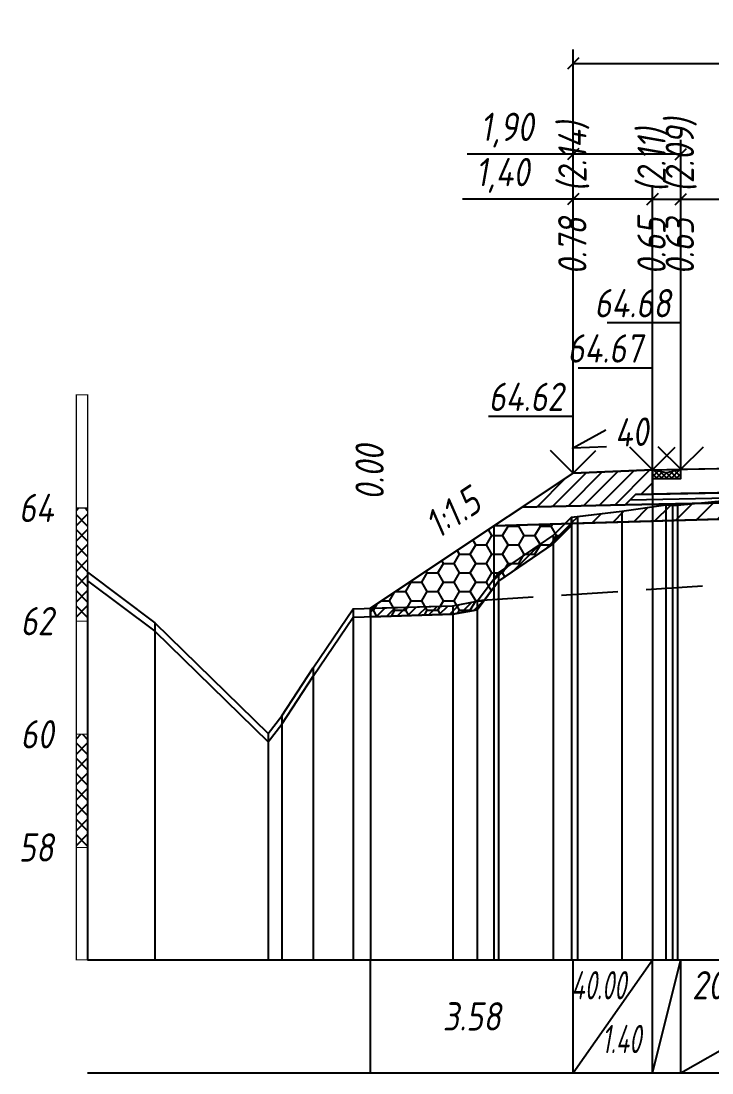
# Model space of a CAD drawing. Extents: x -717 to 1451, y -133302 to 233.
# Drawn here: x -395.2 to -334.1, y -130741.9 to -130649 of the extents above; entities that cross this region are included whole.
import ezdxf
from ezdxf.enums import TextEntityAlignment as Align

# ---------------------------------------------------------------- set-up
doc = ezdxf.new("R2010")
doc.units = 0
doc.linetypes.add('штриховая', pattern=[0.75, 0.5, -0.25])
for name, color, linetype in [('Интерполированный поперечник', 2, 'Continuous'), ('Код_514', 1, 'Continuous'), ('Контур_0', 7, 'Continuous'), ('Контур_2521', 7, 'Continuous'), ('Контур_2564', 7, 'Continuous'), ('Контур_2660', 7, 'Continuous'), ('Контур_2665', 7, 'Continuous'), ('Контур_400', 7, 'Continuous'), ('Контур_508', 7, 'Continuous'), ('Контур_512', 7, 'Continuous'), ('Контур_513', 7, 'Continuous'), ('Контур_818', 7, 'Continuous'), ('Красный поперечник', 1, 'Continuous'), ('Линейка абсолютных высот', 7, 'Continuous'), ('Объём_2501', 7, 'Continuous'), ('Объём_2564', 7, 'Continuous'), ('Объём_2650', 7, 'Continuous'), ('Объём_2660', 7, 'Continuous'), ('Объём_2661', 7, 'Continuous'), ('Объём_2665', 7, 'Continuous'), ('Объём_2666', 7, 'Continuous'), ('Объём_2667', 7, 'Continuous'), ('Объём_2668', 7, 'Continuous'), ('Объём_2669', 7, 'Continuous'), ('Объём_2675', 7, 'Continuous'), ('Откосы', 7, 'Continuous'), ('Отметки покрытия', 7, 'Continuous'), ('Рабочие отметки', 7, 'Continuous'), ('Рабочие отметки доп.', 7, 'Continuous'), ('Слои выравнивания', 7, 'Continuous'), ('Таблица', 7, 'Continuous'), ('Уклоны проезжей части', 7, 'Continuous'), ('Черный поперечник', 3, 'Continuous')]:
    doc.layers.add(name, color=color, linetype=linetype)
for name, color, linetype, true_color in [('Контур_2540', 2, 'Continuous', 0xffff00), ('Контур_2560', 2, 'Continuous', 0xffff00), ('Контур_2561', 7, 'Continuous', 0xff8040), ('Контур_2562', 3, 'Continuous', 0x00ff00), ('Контур_2563', 7, 'Continuous', 0xff8000), ('Контур_2570', 7, 'Continuous', 0x80ff00), ('Контур_2736', 4, 'Continuous', 0x00ffff), ('Контур_2737', 4, 'Continuous', 0x00ffff), ('Контур_2738', 4, 'Continuous', 0x00ffff), ('Контур_2739', 4, 'Continuous', 0x00ffff), ('Контур_2741', 4, 'Continuous', 0x00ffff), ('Контур_2742', 4, 'Continuous', 0x00ffff), ('Контур_2743', 4, 'Continuous', 0x00ffff), ('Контур_2744', 7, 'Continuous', 0xa4ffff), ('Контур_2745', 7, 'Continuous', 0xa4ffff), ('Контур_2747', 4, 'Continuous', 0x00ffff), ('Контур_2748', 4, 'Continuous', 0x00ffff), ('Контур_2749', 4, 'Continuous', 0x00ffff), ('Контур_2750', 4, 'Continuous', 0x00ffff), ('Контур_2751', 4, 'Continuous', 0x00ffff), ('Контур_2752', 4, 'Continuous', 0x00ffff), ('Контур_402', 7, 'Continuous', 0xff6464), ('Контур_703', 4, 'Continuous', 0x00ffff), ('Контур_705', 4, 'Continuous', 0x00ffff), ('Контур_707', 4, 'Continuous', 0x00ffff), ('Контур_720', 131, 'Continuous', 0xaaffff), ('Объём_2500', 7, 'Continuous', 0xc0c0c0), ('Объём_2520', 7, 'Continuous', 0x80ffff), ('Объём_2540', 2, 'Continuous', 0xffff00), ('Объём_2560', 2, 'Continuous', 0xffff00), ('Объём_2561', 7, 'Continuous', 0xff8040), ('Объём_2562', 3, 'Continuous', 0x00ff00), ('Объём_2563', 7, 'Continuous', 0xff8000), ('Объём_2570', 7, 'Continuous', 0x80ff00), ('Объём_2600', 7, 'Continuous', 0x808000), ('Объём_2746', 2, 'Continuous', 0xffff00)]:
    doc.layers.add(name, color=color, linetype=linetype, true_color=true_color)
doc.styles.get("Standard").update_dxf_attribs({"font": 'txt', "height": 2.5})
doc.styles.add('М', font='romand.shx', dxfattribs={"width": 0.8, "oblique": 10, "height": 2.5})
doc.dimstyles.new('ISO-25', dxfattribs={"dimtxt": 2.5, "dimasz": 2.5, "dimexe": 1.25, "dimexo": 0.625, "dimtad": 1, "dimtxsty": 'Standard', "dimcen": 2.5, "dimadec": 0, "dimazin": 0, "dimtfac": 1, "dimtmove": 0, "dimatfit": 3, "dimfxl": 1, "dimarcsym": 0})
pattern_1 = [(45.00000125, (-469.3065, 10.0569), (-0.6735192404, 0.673519211), []), (135.0000003, (-469.3065, 10.0569), (-0.673519222, -0.67351923), [])]

# ---------------------------------------------------------------- blocks, each defined once
blk = doc.blocks.new('_Oblique')
at = {"color": 0, "linetype": 'ByBlock', "lineweight": -2}
blk.add_line((-0.5, -0.5), (0.5, 0.5), dxfattribs=at)
blk = doc.blocks.new('*D2770')
at = {"color": 0, "lineweight": -2, "transparency": 16777216}
for p, q in [((-346.385, -130688.365), (-346.385, -130663.486)), ((-339.385, -130688.085), (-339.385, -130663.486)), ((-346.385, -130664.736), (-356.163, -130664.736)), ((-339.385, -130664.736), (-346.385, -130664.736))]:
    blk.add_line(p, q, dxfattribs=at)
at = {"layer": 'Defpoints', "color": 0, "transparency": 16777216}
for p in [(-339.385, -130664.736), (-339.385, -130688.71), (-346.385, -130688.99)]:
    blk.add_point(p, dxfattribs=at)
at = {"color": 0, "lineweight": -2, "transparency": 16777216, "rotation": 180}
blk.add_blockref('_Oblique', (-346.385, -130664.736), dxfattribs=at)
at = {"color": 0, "lineweight": -2, "transparency": 16777216}
blk.add_blockref('_Oblique', (-339.385, -130664.736), dxfattribs=at)
at = {"color": 0, "transparency": 16777216, "insert": (-352.623, -130662.623), "char_height": 2.5, "width": 8.75, "attachment_point": 5, "style": 'М'}
blk.add_mtext('1,40', dxfattribs=at)
blk = doc.blocks.new('*D2772')
at = {"color": 0, "lineweight": -2, "transparency": 16777216}
for p, q in [((-339.385, -130688.085), (-339.385, -130663.486)), ((-336.885, -130688.035), (-336.885, -130663.486)), ((-339.385, -130664.736), (-336.885, -130664.736)), ((-336.885, -130664.736), (-326.369, -130664.736))]:
    blk.add_line(p, q, dxfattribs=at)
at = {"layer": 'Defpoints', "color": 0, "transparency": 16777216}
for p in [(-336.885, -130664.736), (-339.385, -130688.71), (-336.885, -130688.66)]:
    blk.add_point(p, dxfattribs=at)
at = {"color": 0, "lineweight": -2, "transparency": 16777216, "rotation": 180}
blk.add_blockref('_Oblique', (-339.385, -130664.736), dxfattribs=at)
at = {"color": 0, "lineweight": -2, "transparency": 16777216}
blk.add_blockref('_Oblique', (-336.885, -130664.736), dxfattribs=at)
at = {"color": 0, "transparency": 16777216, "insert": (-330.13, -130662.623), "char_height": 2.5, "width": 9.16667, "attachment_point": 5, "style": 'М'}
blk.add_mtext('0,50', dxfattribs=at)
blk = doc.blocks.new('*D2775')
at = {"color": 0, "lineweight": -2, "transparency": 16777216}
for p, q in [((-346.385, -130688.365), (-346.385, -130659.486)), ((-336.885, -130688.035), (-336.885, -130659.486)), ((-346.385, -130660.736), (-355.775, -130660.736)), ((-336.885, -130660.736), (-346.385, -130660.736))]:
    blk.add_line(p, q, dxfattribs=at)
at = {"layer": 'Defpoints', "color": 0, "transparency": 16777216}
for p in [(-336.885, -130660.736), (-336.885, -130688.66), (-346.385, -130688.99)]:
    blk.add_point(p, dxfattribs=at)
at = {"color": 0, "lineweight": -2, "transparency": 16777216, "rotation": 180}
blk.add_blockref('_Oblique', (-346.385, -130660.736), dxfattribs=at)
at = {"color": 0, "lineweight": -2, "transparency": 16777216}
blk.add_blockref('_Oblique', (-336.885, -130660.736), dxfattribs=at)
at = {"color": 0, "transparency": 16777216, "insert": (-352.235, -130658.623), "char_height": 2.5, "width": 8.75, "attachment_point": 5, "style": 'М'}
blk.add_mtext('1,90', dxfattribs=at)
blk = doc.blocks.new('*D2776')
at = {"color": 0, "lineweight": -2, "transparency": 16777216}
for p, q in [((-346.385, -130688.365), (-346.385, -130651.486)), ((-210.175, -130689.007), (-210.175, -130651.486)), ((-346.385, -130652.736), (-210.175, -130652.736))]:
    blk.add_line(p, q, dxfattribs=at)
at = {"layer": 'Defpoints', "color": 0, "transparency": 16777216}
for p in [(-210.175, -130652.736), (-346.385, -130688.99), (-210.175, -130689.632)]:
    blk.add_point(p, dxfattribs=at)
at = {"color": 0, "lineweight": -2, "transparency": 16777216, "rotation": 180}
blk.add_blockref('_Oblique', (-346.385, -130652.736), dxfattribs=at)
at = {"color": 0, "lineweight": -2, "transparency": 16777216}
blk.add_blockref('_Oblique', (-210.175, -130652.736), dxfattribs=at)
at = {"color": 0, "transparency": 16777216, "insert": (-278.28, -130650.623), "char_height": 2.5, "width": 12.5, "attachment_point": 5, "style": 'М'}
blk.add_mtext('27,24', dxfattribs=at)

msp = doc.modelspace()

# ---------------------------------------------------------------- hatches: boundary and pattern name
h = msp.add_hatch()
h.set_pattern_fill('ANSI37', color=256, scale=0.1)
h.set_pattern_definition([(45, (-338.1352, -130688.89778), (-0.22451, 0.22451), []), (135, (-338.1352, -130688.89778), (-0.22451, -0.22451), [])])
h.paths.add_polyline_path([(-339.385, -130688.648), (-339.385, -130689.401), (-336.88, -130689.401), (-336.885, -130688.598), (-338.135, -130688.898)])
at = {"layer": 'Линейка абсолютных высот'}
h = msp.add_hatch(dxfattribs=at)
h.set_pattern_fill('ANSI37', scale=0.3, style=0)
h.set_pattern_definition(pattern_1)
h.paths.add_polyline_path([(-389.306, -130702.012), (-389.306, -130692.012), (-390.306, -130692.012), (-390.306, -130702.012)])
h = msp.add_hatch(dxfattribs=at)
h.set_pattern_fill('ANSI37', scale=0.3, style=0)
h.set_pattern_definition(pattern_1)
h.paths.add_polyline_path([(-389.306, -130722.012), (-389.306, -130712.012), (-390.306, -130712.012), (-390.306, -130722.012)])
at = {"layer": 'Объём_2563'}
h = msp.add_hatch(dxfattribs=at)
h.set_pattern_fill('ANSI31', color=256, scale=0.3)
h.set_pattern_definition([(45, (-469.3065, 10.0569), (-0.673519209, 0.673519209), [])])
h.paths.add_polyline_path([(-346.385, -130688.928), (-339.385, -130688.648), (-339.385, -130690.798), (-340.885, -130690.828), (-341.804, -130691.746), (-350.885, -130691.928)])
at = {"layer": 'Объём_2570'}
h = msp.add_hatch(dxfattribs=at)
h.set_pattern_fill('ANSI31', color=256, scale=0.2)
h.set_pattern_definition([(45, (-469.30646, 10.05686), (-0.449012806, 0.449012806), [])])
h.paths.add_polyline_path([(-346.538, -130693.575), (-348.166, -130695.183), (-352.991, -130698.492), (-354.873, -130701.012), (-357.037, -130701.404), (-364.306, -130701.625), (-364.306, -130700.875), (-357.037, -130700.654), (-354.873, -130700.262), (-352.991, -130697.742), (-348.166, -130694.433), (-346.538, -130692.825)])
at = {"layer": 'Объём_2600'}
h = msp.add_hatch(dxfattribs=at)
h.set_pattern_fill('ANSI31', color=6, scale=0.4)
h.set_pattern_definition([(45, (-469.3065, 10.0569), (-0.898025612, 0.898025612), [])])
h.paths.add_polyline_path([(-325.506, -130692.769), (-346.538, -130693.399), (-346.538, -130692.825), (-342.089, -130692.308), (-338.188, -130691.749), (-337.617, -130691.809), (-337.158, -130691.752), (-329.04, -130690.978), (-326.558, -130691.013), (-325.506, -130691.01)])
h = msp.add_hatch(dxfattribs=at)
h.set_pattern_fill('HONEY', color=5, scale=0.3)
h.set_pattern_definition([(0, (-469.30646, 10.0569), (1.42875, 0.8248891935), [0.9525, -1.905]), (120, (-469.30646, 10.0569), (-1.428749997, 0.824889199), [0.9525, -1.905]), (60, (-469.30646, 10.0569), (3e-09, 1.6497783924), [-1.905, 0.9525])])
h.paths.add_polyline_path([(-346.538, -130693.575), (-348.166, -130695.183), (-352.991, -130698.492), (-354.873, -130701.012), (-357.037, -130701.404), (-364.306, -130701.625), (-364.306, -130700.875), (-353.402, -130693.605), (-346.538, -130693.399)])

# ---------------------------------------------------------------- linework, layer by layer
msp.add_lwpolyline([(-339.385, -130688.648), (-339.385, -130689.401), (-336.88, -130689.401), (-336.885, -130688.598), (-338.135, -130688.898), (-339.385, -130688.648)])
at = {"layer": 'Интерполированный поперечник', "linetype": 'штриховая', "ltscale": 10, "flags": 128}
msp.add_lwpolyline([(-354.921, -130700.199), (-212.833, -130690.959)], dxfattribs=at)
at = {"layer": 'Код_514'}
for p, q in [((-364.306, -130741.943), (-364.306, -130731.943)), ((-346.385, -130741.943), (-346.385, -130731.943)), ((-346.385, -130741.943), (-339.385, -130731.943)), ((-339.385, -130741.943), (-339.385, -130731.943)), ((-339.385, -130741.943), (-336.885, -130731.943)), ((-336.885, -130741.943), (-336.885, -130731.943)), ((-336.885, -130741.943), (-319.385, -130731.943))]:
    msp.add_line(p, q, dxfattribs=at)
at = {"layer": 'Контур_0', "flags": 128}
for points in [[(-336.885, -130690.748), (-339.385, -130690.798), (-339.385, -130688.648), (-325.506, -130688.37), (-325.506, -130690.52), (-336.885, -130690.748), (-336.885, -130690.748)], [(-346.385, -130688.928), (-364.306, -130700.875), (-364.306, -130700.875), (-364.306, -130700.875), (-364.306, -130700.875), (-364.306, -130700.875), (-364.306, -130700.875), (-364.306, -130700.875), (-364.306, -130700.875), (-364.306, -130700.875), (-364.306, -130700.875), (-364.306, -130700.875), (-364.306, -130700.875), (-364.306, -130700.875), (-364.306, -130700.875), (-364.306, -130700.875)], [(-346.385, -130688.928), (-364.306, -130700.875), (-364.306, -130700.875), (-364.306, -130700.875), (-364.306, -130700.875), (-364.306, -130700.875), (-364.306, -130700.875), (-364.306, -130700.875), (-364.306, -130700.875), (-364.306, -130700.875), (-364.306, -130700.875), (-364.306, -130700.875), (-364.306, -130700.875), (-364.306, -130700.875), (-364.306, -130700.875), (-364.306, -130700.875), (-364.306, -130700.875), (-364.306, -130700.875), (-364.306, -130700.875), (-364.306, -130700.875), (-364.306, -130700.875), (-364.306, -130700.875), (-364.306, -130700.875), (-364.306, -130700.875), (-364.306, -130700.875), (-364.306, -130700.875), (-364.306, -130700.875), (-364.306, -130700.875), (-364.306, -130700.875), (-364.306, -130700.875)], [(-340.885, -130690.828), (-325.506, -130690.52), (-325.506, -130691.42), (-341.804, -130691.746), (-340.885, -130690.828), (-340.885, -130690.828)], [(-350.885, -130691.928), (-341.804, -130691.746), (-340.885, -130690.828), (-339.385, -130690.798)]]:
    msp.add_lwpolyline(points, dxfattribs=at)
at = {"layer": 'Контур_2521', "color": 250, "flags": 128}
msp.add_lwpolyline([(-341.344, -130691.287), (-325.506, -130690.97)], dxfattribs=at)
at = {"layer": 'Контур_2540', "flags": 128}
msp.add_lwpolyline([(-341.804, -130691.746), (-325.506, -130691.42), (-325.506, -130692.769), (-353.402, -130693.605), (-350.885, -130691.928), (-341.804, -130691.746), (-341.804, -130691.746)], dxfattribs=at)
at = {"layer": 'Контур_2560', "flags": 128}
msp.add_lwpolyline([(-346.385, -130688.928), (-346.385, -130688.928), (-346.385, -130688.928), (-339.385, -130688.648)], dxfattribs=at)
at = {"layer": 'Контур_2561', "flags": 128}
msp.add_lwpolyline([(-339.385, -130688.648), (-339.385, -130688.648), (-346.385, -130688.928), (-346.385, -130688.928), (-339.385, -130688.648)], dxfattribs=at)
at = {"layer": 'Контур_2562', "flags": 128}
msp.add_lwpolyline([(-346.385, -130688.928), (-346.385, -130688.928), (-346.385, -130688.928), (-346.385, -130688.928), (-346.385, -130688.928)], dxfattribs=at)
at = {"layer": 'Контур_2563', "flags": 128}
msp.add_lwpolyline([(-346.385, -130688.928), (-339.385, -130688.648), (-339.385, -130690.798), (-340.885, -130690.828), (-341.804, -130691.746), (-350.885, -130691.928), (-346.385, -130688.928), (-346.385, -130688.928)], dxfattribs=at)
at = {"layer": 'Контур_2564', "flags": 128}
msp.add_lwpolyline([(-346.385, -130688.928), (-339.385, -130688.648)], dxfattribs=at)
at = {"layer": 'Контур_2570', "flags": 128}
msp.add_lwpolyline([(-389.306, -130698.444), (-383.357, -130702.907), (-373.348, -130712.693), (-372.153, -130711.123), (-369.377, -130706.89), (-365.833, -130701.672), (-357.037, -130701.404), (-354.873, -130701.012), (-354.873, -130701.012), (-352.991, -130698.492), (-348.166, -130695.183), (-346.538, -130693.575), (-346.538, -130692.825), (-345.997, -130692.767), (-342.089, -130692.308), (-338.188, -130691.749), (-337.617, -130691.809), (-337.158, -130691.752), (-329.04, -130690.978)], dxfattribs=at)
at = {"layer": 'Контур_2660', "flags": 128}
msp.add_lwpolyline([(-353.402, -130693.605), (-325.506, -130692.769)], dxfattribs=at)
at = {"layer": 'Контур_2665', "flags": 128}
msp.add_lwpolyline([(-346.385, -130688.928), (-346.385, -130688.928)], dxfattribs=at)
at = {"layer": 'Контур_2736', "flags": 128}
msp.add_lwpolyline([(-346.385, -130688.928), (-364.306, -130700.875)], dxfattribs=at)
at = {"layer": 'Контур_2737', "flags": 128}
msp.add_lwpolyline([(-364.306, -130700.875), (-364.306, -130700.875)], dxfattribs=at)
at = {"layer": 'Контур_2738', "flags": 128}
msp.add_lwpolyline([(-364.306, -130700.875), (-364.306, -130700.875)], dxfattribs=at)
at = {"layer": 'Контур_2739', "flags": 128}
msp.add_lwpolyline([(-364.306, -130700.875), (-364.306, -130700.875)], dxfattribs=at)
at = {"layer": 'Контур_2741', "flags": 128}
msp.add_lwpolyline([(-364.306, -130700.875), (-364.306, -130700.875)], dxfattribs=at)
at = {"layer": 'Контур_2742', "flags": 128}
msp.add_lwpolyline([(-364.306, -130700.875), (-364.306, -130700.875)], dxfattribs=at)
at = {"layer": 'Контур_2743', "flags": 128}
msp.add_lwpolyline([(-364.306, -130700.875), (-364.306, -130700.875)], dxfattribs=at)
at = {"layer": 'Контур_2744', "flags": 128}
msp.add_lwpolyline([(-364.306, -130700.875), (-364.306, -130700.875)], dxfattribs=at)
msp.add_lwpolyline([(-364.306, -130700.875), (-364.306, -130700.875)], dxfattribs=at)
msp.add_lwpolyline([(-364.306, -130700.875), (-364.306, -130700.875)], dxfattribs=at)
msp.add_lwpolyline([(-364.306, -130700.875), (-364.306, -130700.875)], dxfattribs=at)
msp.add_lwpolyline([(-364.306, -130700.875), (-364.306, -130700.875)], dxfattribs=at)
msp.add_lwpolyline([(-364.306, -130700.875), (-364.306, -130700.875)], dxfattribs=at)
at = {"layer": 'Контур_2745', "flags": 128}
msp.add_lwpolyline([(-364.306, -130700.875), (-364.306, -130700.875)], dxfattribs=at)
msp.add_lwpolyline([(-364.306, -130700.875), (-364.306, -130700.875)], dxfattribs=at)
msp.add_lwpolyline([(-364.306, -130700.875), (-364.306, -130700.875)], dxfattribs=at)
msp.add_lwpolyline([(-364.306, -130700.875), (-364.306, -130700.875)], dxfattribs=at)
msp.add_lwpolyline([(-364.306, -130700.875), (-364.306, -130700.875)], dxfattribs=at)
msp.add_lwpolyline([(-364.306, -130700.875), (-364.306, -130700.875)], dxfattribs=at)
at = {"layer": 'Контур_2747', "flags": 128}
msp.add_lwpolyline([(-364.306, -130700.875), (-364.306, -130700.875)], dxfattribs=at)
at = {"layer": 'Контур_2748', "flags": 128}
msp.add_lwpolyline([(-364.306, -130700.875), (-364.306, -130700.875)], dxfattribs=at)
at = {"layer": 'Контур_2749', "flags": 128}
msp.add_lwpolyline([(-364.306, -130700.875), (-364.306, -130700.875)], dxfattribs=at)
at = {"layer": 'Контур_2750', "flags": 128}
msp.add_lwpolyline([(-364.306, -130700.875), (-364.306, -130700.875)], dxfattribs=at)
at = {"layer": 'Контур_2751', "flags": 128}
msp.add_lwpolyline([(-364.306, -130700.875), (-364.306, -130700.875)], dxfattribs=at)
at = {"layer": 'Контур_2752', "flags": 128}
msp.add_lwpolyline([(-364.306, -130700.875), (-364.306, -130700.875)], dxfattribs=at)
at = {"layer": 'Контур_400', "flags": 128}
msp.add_lwpolyline([(-339.385, -130688.648), (-336.885, -130688.598), (-336.885, -130688.598), (-336.885, -130688.598), (-336.885, -130688.598), (-336.885, -130688.598), (-336.885, -130688.598), (-319.385, -130688.248), (-290.675, -130687.674)], dxfattribs=at)
at = {"layer": 'Контур_402', "flags": 128}
msp.add_lwpolyline([(-353.402, -130693.605), (-325.506, -130692.769), (-325.506, -130691.01), (-308.544, -130690.779), (-297.572, -130690.625), (-290.675, -130690.495), (-276.855, -130690.234), (-275.979, -130690.217), (-274.706, -130690.243), (-274.706, -130690.193), (-273.433, -130690.218), (-273.433, -130690.168), (-237.204, -130690.893), (-237.204, -130693.328), (-202.998, -130694.354)], dxfattribs=at)
at = {"layer": 'Контур_508', "flags": 128}
msp.add_lwpolyline([(-364.306, -130700.875), (-353.402, -130693.605), (-325.506, -130692.769), (-325.506, -130691.01), (-308.544, -130690.779), (-297.572, -130690.625), (-290.675, -130690.495), (-276.855, -130690.234), (-275.979, -130690.217), (-274.706, -130690.243), (-274.706, -130690.193), (-273.433, -130690.218), (-273.433, -130690.168), (-237.204, -130690.893), (-237.204, -130693.328), (-202.998, -130694.354), (-197.654, -130697.916), (-195.654, -130697.916), (-186.444, -130691.776)], dxfattribs=at)
at = {"layer": 'Контур_512', "flags": 128}
msp.add_lwpolyline([(-364.306, -130700.875), (-353.402, -130693.605), (-325.506, -130692.769)], dxfattribs=at)
at = {"layer": 'Контур_513', "flags": 128}
msp.add_lwpolyline([(-364.306, -130700.875), (-353.402, -130693.605), (-325.506, -130692.769), (-325.506, -130691.01), (-308.544, -130690.779), (-297.572, -130690.625), (-290.675, -130690.495), (-276.855, -130690.234), (-275.979, -130690.217), (-274.706, -130690.243), (-274.706, -130690.193), (-273.433, -130690.218), (-273.433, -130690.168), (-237.204, -130690.893), (-237.204, -130693.328), (-202.998, -130694.354), (-197.654, -130697.916), (-195.654, -130697.916), (-186.444, -130691.776)], dxfattribs=at)
at = {"layer": 'Контур_703', "flags": 128}
for points in [[(-346.385, -130688.928), (-364.306, -130700.875)], [(-364.306, -130700.875), (-364.306, -130700.875)]]:
    msp.add_lwpolyline(points, dxfattribs=at)
at = {"layer": 'Контур_705', "flags": 128}
msp.add_lwpolyline([(-364.306, -130700.875), (-364.306, -130700.875)], dxfattribs=at)
at = {"layer": 'Контур_707', "flags": 128}
msp.add_lwpolyline([(-364.306, -130700.875), (-364.306, -130700.875)], dxfattribs=at)
at = {"layer": 'Контур_720', "flags": 128}
msp.add_lwpolyline([(-364.306, -130700.875), (-364.306, -130700.875)], dxfattribs=at)
at = {"layer": 'Контур_818', "flags": 128}
msp.add_lwpolyline([(-364.306, -130701.625), (-357.037, -130701.404), (-354.873, -130701.012), (-354.873, -130701.012), (-352.991, -130698.492), (-348.166, -130695.183), (-346.538, -130693.575), (-346.538, -130692.825), (-345.997, -130692.767), (-342.089, -130692.308), (-338.188, -130691.749), (-337.617, -130691.809), (-337.158, -130691.752), (-329.04, -130690.978), (-326.558, -130691.013), (-325.506, -130691.01), (-308.544, -130690.779), (-297.572, -130690.625), (-290.675, -130690.495), (-276.855, -130690.234), (-267.386, -130690.052)], dxfattribs=at)
at = {"layer": 'Красный поперечник'}
for p, q in [((-346.385, -130688.928), (-339.385, -130688.648)), ((-339.385, -130688.648), (-336.885, -130688.598)), ((-336.885, -130688.598), (-319.385, -130688.248)), ((-364.306, -130700.875), (-346.385, -130688.928)), ((-353.402, -130693.605), (-353.402, -130731.943)), ((-364.306, -130700.875), (-364.306, -130731.943))]:
    msp.add_line(p, q, dxfattribs=at)
at = {"layer": 'Линейка абсолютных высот', "color": 7, "const_width": 0.1, "flags": 128}
for points in [[(-389.306, -130692.012), (-389.306, -130682.012), (-390.306, -130682.012), (-390.306, -130692.012), (-389.306, -130692.012)], [(-389.306, -130702.012), (-389.306, -130692.012), (-390.306, -130692.012), (-390.306, -130702.012), (-389.306, -130702.012)], [(-389.306, -130712.012), (-389.306, -130702.012), (-390.306, -130702.012), (-390.306, -130712.012), (-389.306, -130712.012)], [(-389.306, -130722.012), (-389.306, -130712.012), (-390.306, -130712.012), (-390.306, -130722.012), (-389.306, -130722.012)], [(-389.306, -130731.943), (-389.306, -130722.012), (-390.306, -130722.012), (-390.306, -130731.943), (-389.306, -130731.943)]]:
    msp.add_lwpolyline(points, dxfattribs=at)
at = {"layer": 'Объём_2500', "flags": 128}
msp.add_lwpolyline([(-336.885, -130690.748), (-339.385, -130690.798), (-339.385, -130688.648), (-325.506, -130688.37), (-325.506, -130690.52), (-336.885, -130690.748), (-336.885, -130690.748)], dxfattribs=at)
at = {"layer": 'Объём_2501', "flags": 128}
msp.add_lwpolyline([(-339.385, -130688.648), (-336.885, -130688.598), (-336.885, -130688.598), (-336.885, -130688.598), (-336.885, -130688.598), (-336.885, -130688.598), (-336.885, -130688.598), (-319.385, -130688.248), (-290.675, -130687.674)], dxfattribs=at)
at = {"layer": 'Объём_2520', "color": 250, "flags": 128}
msp.add_lwpolyline([(-340.885, -130690.828), (-325.506, -130690.52), (-325.506, -130691.42), (-341.804, -130691.746), (-340.885, -130690.828), (-340.885, -130690.828)], dxfattribs=at)
at = {"layer": 'Объём_2540', "flags": 128}
msp.add_lwpolyline([(-341.804, -130691.746), (-325.506, -130691.42), (-325.506, -130692.769), (-353.402, -130693.605), (-350.885, -130691.928), (-341.804, -130691.746), (-341.804, -130691.746)], dxfattribs=at)
at = {"layer": 'Объём_2560', "flags": 128}
msp.add_lwpolyline([(-346.385, -130688.928), (-346.385, -130688.928), (-346.385, -130688.928), (-339.385, -130688.648)], dxfattribs=at)
at = {"layer": 'Объём_2561', "flags": 128}
msp.add_lwpolyline([(-339.385, -130688.648), (-339.385, -130688.648), (-346.385, -130688.928), (-346.385, -130688.928), (-339.385, -130688.648)], dxfattribs=at)
at = {"layer": 'Объём_2562', "flags": 128}
msp.add_lwpolyline([(-346.385, -130688.928), (-346.385, -130688.928), (-346.385, -130688.928), (-346.385, -130688.928), (-346.385, -130688.928)], dxfattribs=at)
at = {"layer": 'Объём_2563', "color": 250, "flags": 128}
msp.add_lwpolyline([(-346.385, -130688.928), (-339.385, -130688.648), (-339.385, -130690.798), (-340.885, -130690.828), (-341.804, -130691.746), (-350.885, -130691.928), (-346.385, -130688.928), (-346.385, -130688.928)], dxfattribs=at)
at = {"layer": 'Объём_2564', "flags": 128}
msp.add_lwpolyline([(-346.385, -130688.928), (-339.385, -130688.648)], dxfattribs=at)
at = {"layer": 'Объём_2570', "flags": 128}
msp.add_lwpolyline([(-346.538, -130693.575), (-348.166, -130695.183), (-352.991, -130698.492), (-354.873, -130701.012), (-357.037, -130701.404), (-364.306, -130701.625), (-364.306, -130700.875), (-357.037, -130700.654), (-354.873, -130700.262), (-352.991, -130697.742), (-348.166, -130694.433), (-346.538, -130692.825), (-346.538, -130693.575), (-346.538, -130693.575)], dxfattribs=at)
at = {"layer": 'Объём_2600', "color": 5, "flags": 128}
msp.add_lwpolyline([(-346.538, -130693.575), (-348.166, -130695.183), (-352.991, -130698.492), (-354.873, -130701.012), (-357.037, -130701.404), (-364.306, -130701.625), (-364.306, -130700.875), (-353.402, -130693.605), (-346.538, -130693.399), (-346.538, -130693.575), (-346.538, -130693.575)], dxfattribs=at)
at = {"layer": 'Объём_2650', "color": 6, "flags": 128}
msp.add_lwpolyline([(-325.506, -130692.769), (-346.538, -130693.399), (-346.538, -130692.825), (-342.089, -130692.308), (-338.188, -130691.749), (-337.617, -130691.809), (-337.158, -130691.752), (-329.04, -130690.978), (-326.558, -130691.013), (-325.506, -130691.01), (-325.506, -130692.769), (-325.506, -130692.769)], dxfattribs=at)
at = {"layer": 'Объём_2660', "flags": 128}
msp.add_lwpolyline([(-353.402, -130693.605), (-325.506, -130692.769)], dxfattribs=at)
at = {"layer": 'Объём_2661', "flags": 128}
msp.add_lwpolyline([(-346.385, -130688.928), (-364.306, -130700.875)], dxfattribs=at)
at = {"layer": 'Объём_2665', "flags": 128}
msp.add_lwpolyline([(-346.385, -130688.928), (-346.385, -130688.928)], dxfattribs=at)
at = {"layer": 'Объём_2666', "flags": 128}
msp.add_lwpolyline([(-346.385, -130688.928), (-364.306, -130700.875)], dxfattribs=at)
at = {"layer": 'Объём_2667', "flags": 128}
msp.add_lwpolyline([(-364.306, -130700.875), (-364.306, -130700.875)], dxfattribs=at)
msp.add_lwpolyline([(-364.306, -130700.875), (-364.306, -130700.875)], dxfattribs=at)
at = {"layer": 'Объём_2668', "flags": 128}
msp.add_lwpolyline([(-364.306, -130700.875), (-364.306, -130700.875)], dxfattribs=at)
msp.add_lwpolyline([(-364.306, -130700.875), (-364.306, -130700.875)], dxfattribs=at)
at = {"layer": 'Объём_2669', "flags": 128}
msp.add_lwpolyline([(-364.306, -130700.875), (-364.306, -130700.875)], dxfattribs=at)
msp.add_lwpolyline([(-364.306, -130700.875), (-364.306, -130700.875)], dxfattribs=at)
at = {"layer": 'Объём_2675', "flags": 128}
msp.add_lwpolyline([(-364.306, -130700.875), (-364.306, -130700.875)], dxfattribs=at)
msp.add_lwpolyline([(-364.306, -130700.875), (-364.306, -130700.875)], dxfattribs=at)
msp.add_lwpolyline([(-364.306, -130700.875), (-364.306, -130700.875)], dxfattribs=at)
msp.add_lwpolyline([(-364.306, -130700.875), (-364.306, -130700.875)], dxfattribs=at)
msp.add_lwpolyline([(-364.306, -130700.875), (-364.306, -130700.875)], dxfattribs=at)
msp.add_lwpolyline([(-364.306, -130700.875), (-364.306, -130700.875)], dxfattribs=at)
msp.add_lwpolyline([(-364.306, -130700.875), (-364.306, -130700.875)], dxfattribs=at)
msp.add_lwpolyline([(-364.306, -130700.875), (-364.306, -130700.875)], dxfattribs=at)
msp.add_lwpolyline([(-364.306, -130700.875), (-364.306, -130700.875)], dxfattribs=at)
msp.add_lwpolyline([(-364.306, -130700.875), (-364.306, -130700.875)], dxfattribs=at)
msp.add_lwpolyline([(-364.306, -130700.875), (-364.306, -130700.875)], dxfattribs=at)
msp.add_lwpolyline([(-364.306, -130700.875), (-364.306, -130700.875)], dxfattribs=at)
at = {"layer": 'Объём_2746', "flags": 128}
msp.add_lwpolyline([(-345.997, -130692.767), (-342.089, -130692.308), (-338.188, -130691.749), (-337.617, -130691.809), (-337.158, -130691.752), (-329.04, -130690.978), (-326.558, -130691.013), (-325.506, -130691.01), (-325.506, -130692.769), (-346.538, -130693.399), (-346.538, -130692.825), (-345.997, -130692.767), (-345.997, -130692.767)], dxfattribs=at)
at = {"layer": 'Откосы', "color": 1, "flags": 128}
msp.add_lwpolyline([(-343.451, -130686.597), (-346.449, -130686.716), (-343.511, -130685.098)], dxfattribs=at)
at = {"layer": 'Отметки покрытия', "color": 1}
for p, q in [((-336.885, -130675.648), (-343.385, -130675.648)), ((-336.885, -130688.598), (-336.885, -130675.648)), ((-339.385, -130679.648), (-345.935, -130679.648)), ((-339.385, -130688.648), (-339.385, -130679.648)), ((-346.385, -130683.928), (-353.885, -130683.928)), ((-346.385, -130688.928), (-346.385, -130683.928)), ((-339.385, -130688.648), (-341.385, -130686.648)), ((-339.385, -130688.648), (-337.385, -130686.648)), ((-336.885, -130688.598), (-338.885, -130686.598)), ((-336.885, -130688.598), (-334.885, -130686.598)), ((-346.385, -130688.928), (-348.385, -130686.928)), ((-346.385, -130688.928), (-344.385, -130686.928))]:
    msp.add_line(p, q, dxfattribs=at)
at = {"layer": 'Слои выравнивания'}
msp.add_line((-339.385, -130688.648), (-339.385, -130731.943), dxfattribs=at)
at = {"layer": 'Таблица'}
for p, q in [((-389.306, -130731.943), (-161.444, -130731.943)), ((-389.306, -130741.943), (-161.444, -130741.943))]:
    msp.add_line(p, q, dxfattribs=at)
at = {"layer": 'Черный поперечник', "color": 7}
for p, q in [((-342.089, -130692.308), (-342.089, -130731.943)), ((-338.188, -130691.749), (-338.188, -130731.943)), ((-337.617, -130691.809), (-337.617, -130731.943)), ((-337.158, -130691.752), (-337.158, -130731.943)), ((-346.538, -130692.825), (-346.538, -130731.943)), ((-345.997, -130692.767), (-345.997, -130731.943)), ((-348.166, -130694.433), (-348.166, -130731.943)), ((-389.306, -130697.694), (-389.306, -130731.943)), ((-352.991, -130697.742), (-352.991, -130731.943)), ((-357.037, -130700.654), (-357.037, -130731.943)), ((-354.873, -130700.262), (-354.873, -130731.943)), ((-365.833, -130700.922), (-365.833, -130731.943)), ((-383.357, -130702.157), (-383.357, -130731.943)), ((-369.377, -130706.14), (-369.377, -130731.943)), ((-372.153, -130710.373), (-372.153, -130731.943)), ((-373.348, -130711.943), (-373.348, -130731.943))]:
    msp.add_line(p, q, dxfattribs=at)
at = {"layer": 'Черный поперечник', "flags": 128}
msp.add_lwpolyline([(-389.306, -130697.694), (-383.357, -130702.157), (-373.348, -130711.943), (-372.153, -130710.373), (-369.377, -130706.14), (-365.833, -130700.922), (-357.037, -130700.654), (-354.873, -130700.262), (-352.991, -130697.742), (-348.166, -130694.433), (-346.538, -130692.825), (-345.997, -130692.767), (-342.089, -130692.308), (-338.188, -130691.749), (-337.617, -130691.809), (-337.158, -130691.752), (-329.04, -130690.978), (-326.558, -130691.013), (-325.506, -130691.01), (-308.544, -130690.779), (-297.572, -130690.625), (-290.675, -130690.495), (-276.855, -130690.234), (-267.386, -130690.052)], dxfattribs=at)

# ---------------------------------------------------------------- texts
at = {"layer": 'Код_514', "style": 'М', "oblique": 10}
for s, width, p in [('40.00', 0.6, (-346.558, -130732.943)), ('20.00', 0.8, (-335.885, -130732.943))]:
    msp.add_text(s, height=2.5, dxfattribs=dict(at, width=width)).set_placement(p, align=Align.TOP_LEFT)
at = {"layer": 'Код_514', "style": 'М', "oblique": 10, "width": 0.8}
msp.add_text('3.58', height=2.5, dxfattribs=at).set_placement((-355.346, -130736.943), align=Align.MIDDLE_CENTER)
at = {"layer": 'Код_514', "style": 'М', "oblique": 10, "width": 0.6}
msp.add_text('1.40', height=2.5, dxfattribs=at).set_placement((-340.385, -130740.943), align=Align.BOTTOM_RIGHT)
at = {"layer": 'Линейка абсолютных высот', "style": 'М', "oblique": 10, "width": 0.8}
for s, p in [('64', (-392.306, -130692.012)), ('62', (-392.306, -130702.012)), ('60', (-392.306, -130712.012)), ('58', (-392.306, -130722.012))]:
    msp.add_text(s, height=2.5, dxfattribs=at).set_placement(p, align=Align.MIDDLE_RIGHT)
at = {"layer": 'Отметки покрытия', "color": 1, "style": 'М', "oblique": 10, "width": 0.8}
for s, p in [('64.68', (-337.744, -130675.916)), ('64.67', (-340.244, -130679.916)), ('64.62', (-347.244, -130684.196))]:
    msp.add_text(s, height=2.5, dxfattribs=at).set_placement(p, align=Align.BOTTOM_RIGHT)
at = {"layer": 'Рабочие отметки', "color": 1, "style": 'М', "oblique": 10, "width": 0.8}
for s, p in [('0.78', (-346.463, -130671.398)), ('0.65', (-339.463, -130671.398)), ('0.63', (-336.963, -130671.398)), ('0.00', (-364.385, -130691.306))]:
    msp.add_text(s, height=2.5, rotation=90, dxfattribs=at).set_placement(p, align=Align.MIDDLE_LEFT)
at = {"layer": 'Рабочие отметки доп.', "color": 1, "style": 'М', "oblique": 10, "width": 0.8}
for s, p in [('(2.14)', (-346.463, -130664.048)), ('(2.09)', (-336.963, -130664.098)), ('(2.11)', (-339.463, -130664.098))]:
    msp.add_text(s, height=2.5, rotation=90, dxfattribs=at).set_placement(p, align=Align.MIDDLE_LEFT)
at = {"layer": 'Уклоны проезжей части', "color": 1, "style": 'М', "oblique": 10, "width": 0.8}
for s, rotation, p in [('40', 2.29061, (-341.147, -130687.313)), ('1:1.5', 33.69007, (-355.901, -130694.069))]:
    msp.add_text(s, height=2.5, rotation=rotation, dxfattribs=at).set_placement(p, align=Align.BOTTOM_CENTER)

# ---------------------------------------------------------------- dimensions: what is measured, and where the dimension line sits
at = {"color": 5}
dim = msp.add_linear_dim(base=(-210.175, -130652.736), p1=(-346.385, -130688.99), p2=(-210.175, -130689.632), angle=180, dimstyle='ISO-25', override={"dimasz": 1, "dimlfac": 0.2, "dimzin": 0, "dimtxsty": 'М', "dimblk1": 'Oblique', "dimblk2": 'Oblique', "dimsah": 1}, dxfattribs=at)
dim.commit()
dim.dimension.update_dxf_attribs({"geometry": '*D2776', "text_midpoint": (-278.28, -130650.623)})
for base, p1, p2, picture, middle in [((-336.885, -130660.736), (-346.385, -130688.99), (-336.885, -130688.66), '*D2775', (-352.235, -130660.736)), ((-339.385, -130664.736), (-346.385, -130688.99), (-339.385, -130688.71), '*D2770', (-352.623, -130664.736)), ((-336.885, -130664.736), (-339.385, -130688.71), (-336.885, -130688.66), '*D2772', (-330.13, -130664.736))]:
    dim = msp.add_linear_dim(base=base, p1=p1, p2=p2, angle=180, dimstyle='ISO-25', override={"dimasz": 1, "dimlfac": 0.2, "dimzin": 0, "dimtxsty": 'М', "dimblk1": 'Oblique', "dimblk2": 'Oblique', "dimsah": 1}, dxfattribs=at)
    dim.commit()
    dim.dimension.update_dxf_attribs({"geometry": picture, "text_midpoint": middle, "dimtype": 160})

doc.saveas('drawing.dxf')
